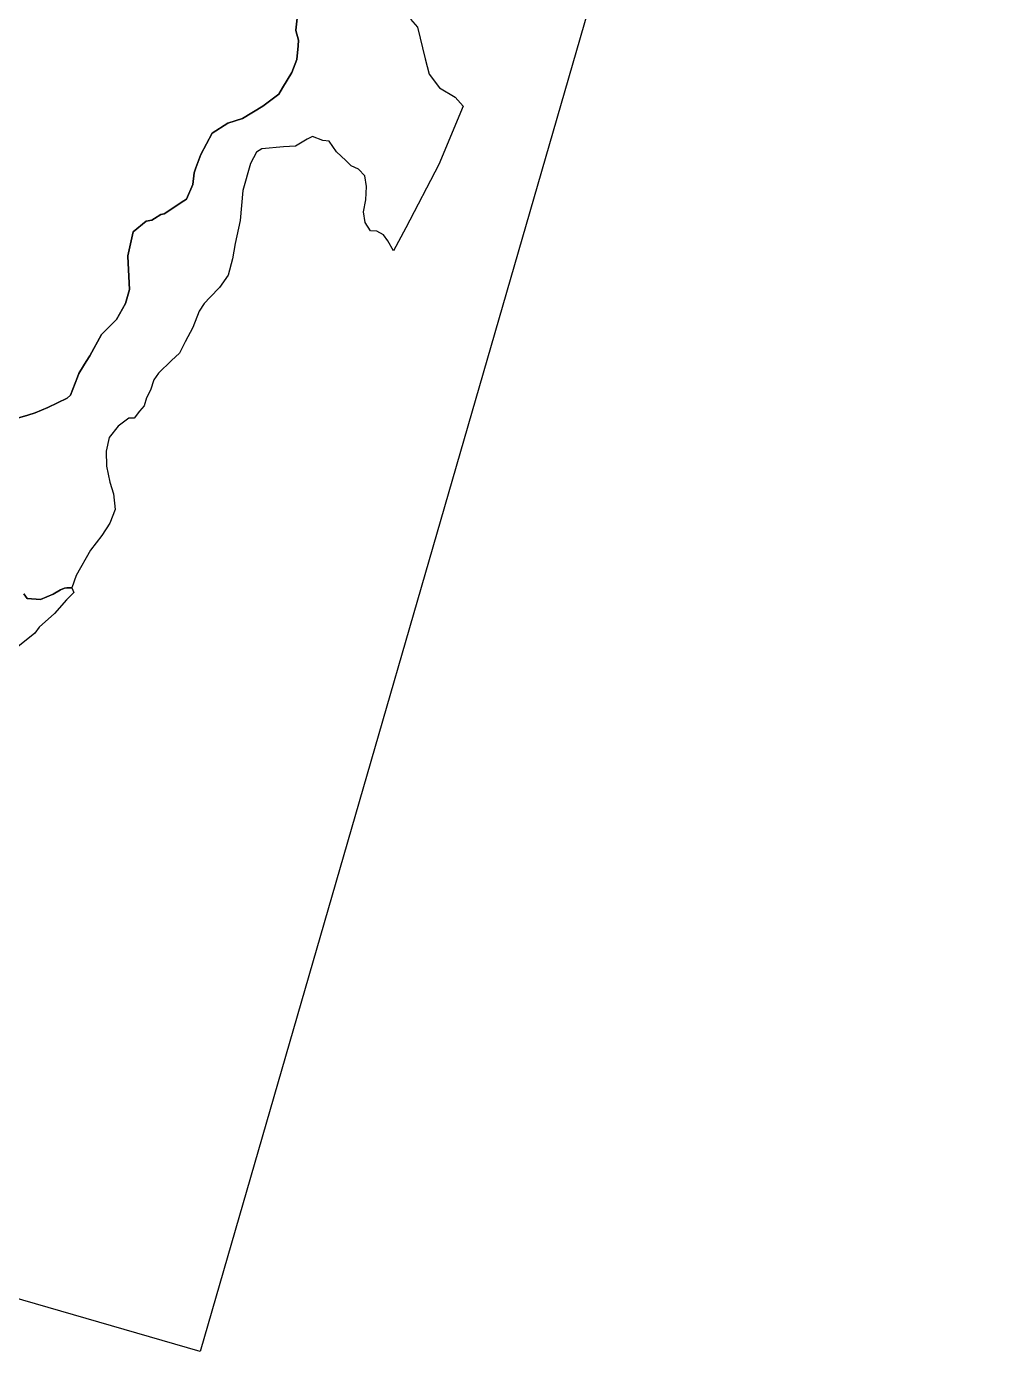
# Model space of a CAD drawing. Header units: inches. Extents: x 288635 to 1232953, y 676945 to 1655780.
# Drawn here: x 579794 to 601001, y 1430177 to 1459089 of the extents above; entities that cross this region are included whole.
import ezdxf

# ---------------------------------------------------------------- set-up
doc = ezdxf.new("R2010")
doc.units = ezdxf.units.IN
doc.header["$MEASUREMENT"] = 0
doc.layers.add('Images', color=7, linetype='Continuous')
picture_1 = doc.add_image_def('image3.jpg', size_in_pixel=(2620, 3729))

msp = doc.modelspace()

# ---------------------------------------------------------------- linework, layer by layer
at = {"color": 1}
for points in [[(585698.6498, 1459268.2351), (585673.4377, 1459011.9119), (585674.4139, 1459008.3557), (585673.4377, 1458998.431), (585731.3697, 1458787.3931), (585721.0086, 1458669.2992), (585691.9199, 1458365.9577), (585585.9594, 1458086.666), (585482.45, 1457916.1212), (585381.9205, 1457752.3123), (585297.7482, 1457615.1569), (584953.7891, 1457350.573), (584503.9966, 1457080.6975), (584187.2589, 1456979.6017), (583847.8286, 1456757.9052), (583599.1198, 1456292.2376), (583490.7465, 1456001.9519), (583450.9528, 1455895.3618), (583422.8526, 1455641.4791), (583288.148, 1455322.0564), (583226.2743, 1455284.6558), (582798.8524, 1455004.0418), (582726.5029, 1454987.5136), (582584.5584, 1454897.863), (582526.5275, 1454862.727), (582407.5345, 1454842.725), (582122.7418, 1454609.4842), (582006.3249, 1454085.6081), (582006.8816, 1454074.6325), (582006.3249, 1454072.1272), (582042.7851, 1453353.3387), (581953.4081, 1453043.1477), (581757.6161, 1452693.897), (581429.5321, 1452371.1047), (581175.5316, 1451900.1454), (581097.4805, 1451776.2817), (580959.0299, 1451556.5667), (580932.1144, 1451513.853), (580903.4924, 1451438.9306), (580752.1974, 1451042.8937), (580682.872, 1450975.3459), (580259.369, 1450777.1674), (579983.5581, 1450661.2911), (579825.7183, 1450611.6336), (579598.6118, 1450540.1844)], [(579598.6118, 1450540.1844), (579825.7183, 1450611.6336), (579983.5581, 1450661.2911), (580259.369, 1450777.1674), (580682.872, 1450975.3459), (580752.1974, 1451042.8937), (580903.4924, 1451438.9306), (580932.1144, 1451513.853), (580959.0299, 1451556.5667), (581097.4805, 1451776.2817), (581175.5316, 1451900.1454), (581429.5321, 1452371.1047), (581757.6161, 1452693.897), (581953.4081, 1453043.1477), (582042.7851, 1453353.3387), (582006.3249, 1454072.1272), (582006.8816, 1454074.6325), (582006.3249, 1454085.6081), (582122.7418, 1454609.4842), (582407.5345, 1454842.725), (582526.5275, 1454862.727), (582584.5584, 1454897.863), (582726.5029, 1454987.5136), (582798.8524, 1455004.0418), (583226.2743, 1455284.6558), (583288.148, 1455322.0564), (583422.8526, 1455641.4791), (583450.9528, 1455895.3618), (583490.7465, 1456001.9519), (583599.1198, 1456292.2376), (583847.8286, 1456757.9052), (584187.2589, 1456979.6017), (584503.9966, 1457080.6975), (584953.7891, 1457350.573), (585297.7482, 1457615.1569), (585381.9205, 1457752.3123), (585482.45, 1457916.1212), (585585.9594, 1458086.666), (585691.9199, 1458365.9577), (585721.0086, 1458669.2992), (585731.3697, 1458787.3931), (585673.4377, 1458998.431), (585674.4139, 1459008.3557), (585673.4377, 1459011.9119), (585698.6498, 1459268.2351)], [(588171.2312, 1459251.9422), (588321.8634, 1459073.2841), (588491.1971, 1458385.3661), (588575.8639, 1458046.6987), (588803.406, 1457750.3648), (589147.3651, 1457549.2811), (589321.9904, 1457353.489), (588787.531, 1456078.1948), (588067.8629, 1454697.067), (587797.9874, 1454194.3577), (587676.2788, 1454411.3165), (587586.3203, 1454543.6084), (587438.1533, 1454622.9836), (587300.5697, 1454628.2752), (587184.1528, 1454813.4839), (587147.1111, 1455046.3177), (587200.0278, 1455305.6099), (587210.6112, 1455596.6522), (587173.5694, 1455829.486), (587035.9858, 1455977.6529), (586877.2355, 1456046.4447), (586760.8186, 1456162.8616), (586554.4432, 1456353.362), (586400.9846, 1456586.1958), (586258.1093, 1456602.0708), (586035.8588, 1456686.7377), (585914.1503, 1456628.5292), (585660.1498, 1456480.3623), (585400.8576, 1456464.4872), (584929.8983, 1456422.1538), (584813.4814, 1456348.0703), (584681.1895, 1456099.3615), (584511.8558, 1455511.9853), (584452.3244, 1454852.2896), (584346.4909, 1454354.8719), (584288.2824, 1454016.2046), (584193.0322, 1453661.6622), (584007.8235, 1453397.0783), (583801.4481, 1453185.4112), (583669.1562, 1453042.536), (583563.3226, 1452878.494), (583425.739, 1452523.9516), (583256.4054, 1452206.4509), (583129.4051, 1451963.0338), (582954.7798, 1451798.9918), (582674.3209, 1451523.8246), (582573.779, 1451380.9493), (582499.6955, 1451153.4072), (582409.737, 1450984.0735), (582362.1119, 1450814.7398), (582261.57, 1450693.0313), (582139.8615, 1450544.8643), (582028.7362, 1450544.8643), (581795.9024, 1450370.2389), (581594.8187, 1450121.5301), (581531.3186, 1449819.9045), (581541.9019, 1449497.1122), (581610.6937, 1449142.5698), (581694.3022, 1448891.4533), (581731.344, 1448552.7859), (581609.6354, 1448251.1603), (581435.0101, 1447981.2848), (581191.5929, 1447663.7842), (580879.3839, 1447108.158), (580785.4399, 1446842.9132), (580676.793, 1446838.4786), (580623.3822, 1446836.2986), (580537.3925, 1446799.9183), (580372.0276, 1446700.6994), (580098.0403, 1446584.9196), (579808.1332, 1446610.8511), (579735.3726, 1446710.07)], [(579735.3726, 1446710.07), (579808.1332, 1446610.8511), (579808.1332, 1446610.8511), (580098.0403, 1446584.9196), (580372.0276, 1446700.6994), (580537.3925, 1446799.9183), (580623.3822, 1446836.2986), (580676.793, 1446838.4786), (580785.4399, 1446842.9132), (580825.1274, 1446740.3869), (580669.6844, 1446575.022), (580405.1006, 1446280.6725), (580071.4594, 1445985.5085), (579976.0517, 1445851.0704), (579423.1763, 1445408.7702)]]:
    msp.add_lwpolyline(points, dxfattribs=at)

# ---------------------------------------------------------------- pictures from other files: only their frames are drawn
at = {"layer": 'Images'}
image = msp.add_image(picture_1, insert=(541263.4163, 1442412.7984), size_in_units=(44056.2165, 62704.4395), rotation=-16.124944785, dxfattribs=at)
image.dxf.flags = 7

doc.saveas('drawing.dxf')
